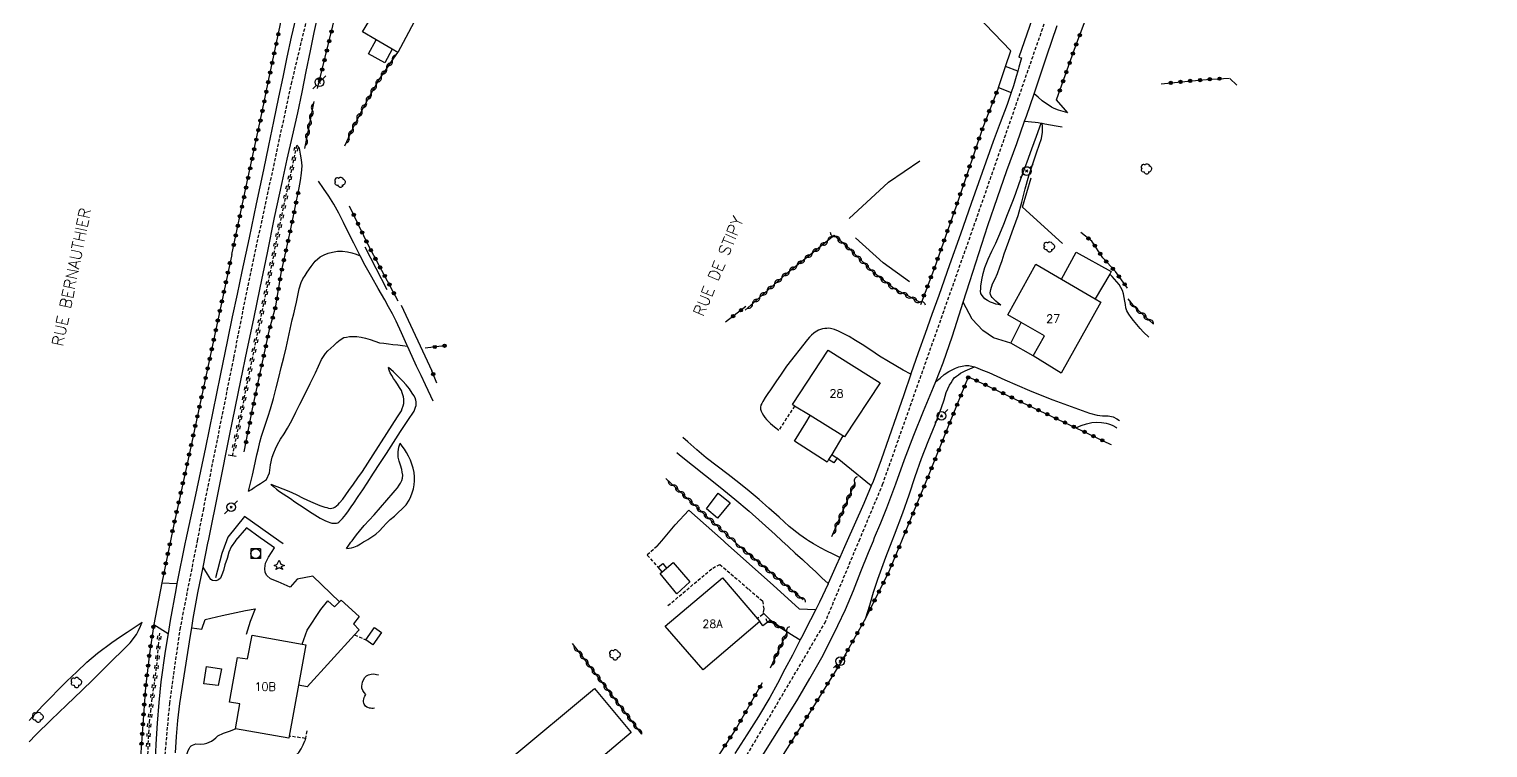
# Model space of a CAD drawing. Header units: millimetres. Extents: x 216000 to 217000, y 109000 to 110001.
# Drawn here: x 216000 to 216223.4, y 109139.3 to 109249.4 of the extents above; entities that cross this region are included whole.
import ezdxf
from ezdxf.enums import TextEntityAlignment as Align

# ---------------------------------------------------------------- set-up
doc = ezdxf.new("R2010")
doc.units = ezdxf.units.MM
doc.linetypes.add('DASHED', pattern=[0.75, 0.5, -0.25])
doc.layers.get('0').update_dxf_attribs({"linetype": 'CONTINUOUS'})
for name, color, linetype in [('W0001', 6, 'DASHED'), ('W0008', 7, 'CONTINUOUS'), ('W0017', 7, 'CONTINUOUS'), ('W0101', 7, 'CONTINUOUS'), ('W0104', 1, 'CONTINUOUS'), ('W0105', 7, 'CONTINUOUS'), ('W0112', 1, 'DASHED'), ('W0120', 7, 'CONTINUOUS'), ('W0211', 2, 'CONTINUOUS'), ('W0214', 2, 'CONTINUOUS'), ('W0220', 5, 'DASHED'), ('W0300', 7, 'CONTINUOUS'), ('W0303', 7, 'CONTINUOUS'), ('W0310', 3, 'CONTINUOUS'), ('W0322', 7, 'CONTINUOUS'), ('W0323', 7, 'CONTINUOUS'), ('W0330', 7, 'CONTINUOUS'), ('W0420', 7, 'CONTINUOUS'), ('W0473', 7, 'CONTINUOUS'), ('W0515', 5, 'CONTINUOUS'), ('W0989', 7, 'CONTINUOUS'), ('W0991', 7, 'CONTINUOUS')]:
    doc.layers.add(name, color=color, linetype=linetype)
doc.styles.get("Standard").update_dxf_attribs({"font": 'romans.shx', "width": 0.85})

# ---------------------------------------------------------------- blocks, each defined once
blk = doc.blocks.new('T300')
for p, q in [((-0.8, 0.51), (-0.86, 0.34)), ((-0.86, 0.34), (-0.86, 0.17)), ((-0.86, 0.17), (-0.74, 0.06)), ((-0.69, 0.63), (-0.8, 0.51)), ((-0.8, -0.06), (-0.74, 0.06)), ((-0.74, 0.06), (-0.69, 0.11)), ((-0.57, 0.69), (-0.69, 0.63)), ((-0.46, 0.69), (-0.57, 0.69)), ((-0.29, 0.63), (-0.46, 0.69)), ((-0.29, 0.63), (-0.17, 0.74)), ((-0.23, 0.57), (-0.29, 0.63)), ((-0.17, 0.74), (-0.06, 0.8)), ((-0.06, 0.8), (0.06, 0.8)), ((0.06, 0.8), (0.23, 0.74)), ((0.23, 0.74), (0.34, 0.63)), ((0.34, 0.63), (0.4, 0.51)), ((0.46, 0.46), (0.34, 0.46)), ((0.4, 0.51), (0.4, 0.46)), ((0.57, 0.4), (0.46, 0.46)), ((0.57, 0.4), (0.69, 0.29)), ((0.69, 0.29), (0.74, 0.17)), ((0.74, 0.06), (0.69, -0.17)), ((0.74, 0.17), (0.74, 0.06)), ((-0.8, -0.17), (-0.8, -0.06)), ((-0.8, -0.23), (-0.8, -0.17)), ((-0.74, -0.34), (-0.8, -0.23)), ((-0.69, -0.4), (-0.74, -0.34)), ((-0.51, -0.46), (-0.69, -0.4)), ((-0.4, -0.46), (-0.51, -0.46)), ((-0.4, -0.46), (-0.34, -0.46)), ((-0.34, -0.46), (-0.34, -0.4)), ((-0.34, -0.51), (-0.34, -0.46)), ((-0.29, -0.63), (-0.34, -0.51)), ((-0.17, -0.74), (-0.29, -0.63)), ((-0.06, -0.8), (-0.17, -0.74)), ((0.06, -0.8), (-0.06, -0.8)), ((0.17, -0.74), (0.06, -0.8)), ((0.23, -0.69), (0.17, -0.74)), ((0.29, -0.46), (0.23, -0.46)), ((0.29, -0.63), (0.23, -0.69)), ((0.46, -0.4), (0.29, -0.46)), ((0.34, -0.51), (0.29, -0.63)), ((0.34, -0.51), (0.34, -0.46)), ((0.57, -0.34), (0.46, -0.4)), ((0.63, -0.29), (0.57, -0.34)), ((0.69, -0.17), (0.63, -0.29))]:
    blk.add_line(p, q)
blk = doc.blocks.new('T473')
for p, q in [((-0.166667, 0.166667), (0.166667, -0.166667)), ((-0.166667, -0.166667), (0.166667, 0.166667)), ((0.500001, 0.500001), (1.000002, 1.000002)), ((-1.000002, -1.000002), (-0.500001, -0.500001))]:
    blk.add_line(p, q)
blk.add_ellipse((0, 0), major_axis=(0.471405, 0.471405), ratio=1, start_param=5.4977871438, end_param=11.780972451)
blk = doc.blocks.new('T303')
for p, q in [((-0.77, 0), (-0.28, 0.21)), ((-0.28, -0.21), (-0.77, 0)), ((-0.28, 0.21), (0, 0.83)), ((0, 0.83), (0.28, 0.21)), ((0.28, 0.21), (0.83, 0)), ((0.83, 0), (0.28, -0.21)), ((-0.49, -0.63), (-0.28, -0.21)), ((0, -0.35), (-0.49, -0.63)), ((0.56, -0.63), (0, -0.35)), ((0.28, -0.21), (0.56, -0.63))]:
    blk.add_line(p, q)
blk = doc.blocks.new('T420')
for p, q in [((0.75, 0.75), (-0.75, 0.75)), ((-0.75, 0.75), (-0.75, -0.75)), ((0.75, 0.75), (0.75, -0.75)), ((0.75, -0.75), (-0.75, -0.75))]:
    blk.add_line(p, q)
blk.add_ellipse((0, 0), major_axis=(-0.53, 0.53), ratio=1, start_param=3.926991, end_param=10.210176)
blk = doc.blocks.new('t322o')
at = {"color": 0, "linetype": 'Continuous'}
for radius in [0.25, 0.15]:
    blk.add_circle((0, 0), radius, dxfattribs=at)
blk = doc.blocks.new('t323o')
at = {"color": 0, "linetype": 'Continuous'}
for radius in [0.25, 0.15]:
    blk.add_circle((0, 0), radius, dxfattribs=at)
blk = doc.blocks.new('t310o')
at = {"color": 0, "linetype": 'Continuous'}
for centre, start, end in [((-0.5, 0.38), 216.8699, 323.1304), ((0.5, -0.37), 36.8699, 143.1303)]:
    blk.add_arc(centre, 0.625, start, end, dxfattribs=at)
blk = doc.blocks.new('t220o')
at = {"color": 0, "linetype": 'Continuous'}
for p, q in [((-0.25, 0.25), (0.25, 0.25)), ((-0.25, -0.25), (0.25, -0.25))]:
    blk.add_line(p, q, dxfattribs=at)

msp = doc.modelspace()

# ---------------------------------------------------------------- linework, layer by layer
at = {"layer": 'W0001'}
for points in [[(216127.12, 109171), (216130.71, 109179.61), (216144.97, 109219.99), (216158.46, 109258.8), (216172.69, 109298.67), (216185.18, 109335.4), (216197.42, 109370.11), (216211.87, 109406.4), (216223.41, 109432.29)], [(216025.78, 109171), (216026.68, 109175.65), (216031.34, 109199.04), (216033.67, 109210.8), (216040.17, 109240.99), (216046.74, 109268.58), (216056.16, 109295.99), (216069.05, 109323.63), (216085.76, 109355.74), (216098.48, 109385.59), (216106.6, 109405.01)], [(216028.89, 109040.04), (216027.63, 109049.36), (216025.17, 109061.67), (216024.37, 109076.36), (216022.99, 109096.74), (216021.43, 109120.42), (216020.76, 109137.43), (216021.53, 109146.07), (216023.12, 109157.4), (216025.78, 109171)], [(216028.89, 109040.04), (216040.01, 109053.28), (216059.99, 109076.24), (216083.63, 109102.45), (216094.59, 109115.71), (216109.18, 109136.87), (216121.86, 109158.38), (216127.12, 109171)]]:
    msp.add_lwpolyline(points, dxfattribs=at)
at = {"layer": 'W0008'}
for points in [[(216166.02, 109286.12), (216165.66, 109285.11), (216164.99, 109283.17), (216163.96, 109280.21), (216162.93, 109277.25), (216162.16, 109275.11), (216161.99, 109274.63), (216161.39, 109272.96), (216160.62, 109270.81), (216159.75, 109268.32), (216158.89, 109265.82), (216158.02, 109263.32), (216157.11, 109260.77), (216156.2, 109258.23), (216155.29, 109255.68), (216154.05, 109252.14), (216152.82, 109248.61), (216151.6, 109245.07)], [(216032.41, 109195.55), (216033.4, 109200.27), (216034.39, 109205), (216035.37, 109209.72), (216036.48, 109215.12), (216037.59, 109220.51), (216038.74, 109225.9), (216039.53, 109229.45), (216040.34, 109232.99), (216041.13, 109236.54), (216041.79, 109239.71), (216042.43, 109242.89), (216043.08, 109246.06), (216043.67, 109248.84), (216044.28, 109251.61)], [(216040.85, 109251.18), (216040.15, 109248.13), (216039.48, 109245.08), (216038.83, 109242.02), (216038.19, 109238.97), (216037.41, 109235.25), (216036.64, 109231.53), (216035.87, 109227.82), (216034.77, 109222.62), (216033.67, 109217.42), (216032.57, 109212.23)], [(216129.3, 109171), (216129.49, 109171.47), (216130.43, 109173.75), (216131.35, 109176.05), (216132.74, 109179.74), (216134.09, 109183.45), (216135.48, 109187.15), (216136.98, 109190.84), (216138.52, 109194.52), (216138.85, 109195.37), (216139.97, 109198.23), (216141.4, 109202.38), (216142.72, 109206.56), (216143.04, 109207.56), (216144.05, 109210.74), (216145.45, 109215.03), (216146.85, 109219.31), (216148.29, 109223.57), (216149.75, 109227.74), (216151.25, 109231.88), (216152.46, 109235.29), (216152.73, 109236.04), (216153.9, 109239.45), (216154.32, 109240.67), (216155.89, 109245.31), (216157.47, 109249.94)], [(216151.98, 109244.96), (216151.57, 109243.54), (216151.4, 109242.92), (216151.17, 109242.12), (216150.74, 109240.7), (216150.4, 109239.69), (216149.77, 109237.84), (216148.71, 109235), (216147.66, 109232.16), (216146.53, 109229), (216145.4, 109225.84), (216144.28, 109222.67), (216142.63, 109217.98), (216140.98, 109213.28), (216139.33, 109208.58), (216138.27, 109205.66), (216137.22, 109202.74), (216136.17, 109199.81), (216135.06, 109196.58), (216135.04, 109196.51), (216133.97, 109193.35), (216132.86, 109190.12), (216131.69, 109186.76), (216130.51, 109183.4), (216129.25, 109180.08), (216128.97, 109179.4), (216127.84, 109176.71), (216126.35, 109173.38), (216125.28, 109171)], [(216151.6, 109245.07), (216151.98, 109244.96)], [(216032.57, 109212.23), (216031.84, 109208.75), (216031.11, 109205.28), (216030.38, 109201.8), (216029.26, 109196.29), (216028.14, 109190.78), (216027.02, 109185.27), (216025.46, 109178.02), (216023.93, 109171)], [(216027.46, 109171), (216029.09, 109179.11), (216030.75, 109187.33), (216032.41, 109195.55)], [(216023.93, 109171), (216023.88, 109170.76), (216022.64, 109164.45), (216022.45, 109163.48), (216021.61, 109158.79), (216021.27, 109156.76), (216020.83, 109154.1), (216020.19, 109149.38), (216019.86, 109146.21), (216019.6, 109143.03), (216019.41, 109139.85), (216019.32, 109137.36)], [(216022.39, 109138.51), (216022.55, 109140.99), (216022.77, 109143.46), (216023.1, 109146.08), (216023.5, 109148.68), (216023.91, 109151.28), (216024.3, 109153.88), (216024.7, 109156.48), (216024.89, 109157.64), (216025.12, 109159.08), (216025.85, 109163.02), (216026.64, 109166.96), (216027.44, 109170.89), (216027.46, 109171)], [(216125.28, 109171), (216124.85, 109170.05), (216124.14, 109168.43), (216123.6, 109167.22), (216122.36, 109164.42), (216122.35, 109164.39), (216121.04, 109161.59), (216120.49, 109160.47), (216119.69, 109158.87), (216118.3, 109156.18), (216118.09, 109155.79), (216116.89, 109153.49), (216115.76, 109151.31), (216114.62, 109149.13), (216113.44, 109146.99), (216111.71, 109144.09), (216109.9, 109141.24), (216108.09, 109138.4)], [(216112, 109137.57), (216113.92, 109140.58), (216115.81, 109143.6), (216117.72, 109146.74), (216119.59, 109149.89), (216121.38, 109153.1), (216122.65, 109155.53), (216123.87, 109157.99), (216125.03, 109160.48), (216126.26, 109163.36), (216127.4, 109166.27), (216128.55, 109169.18), (216129.3, 109171)]]:
    msp.add_lwpolyline(points, dxfattribs=at)
at = {"layer": 'W0017'}
for points in [[(216151.4, 109242.92), (216149.52, 109243.64)], [(216148.46, 109240.45), (216150.4, 109239.69)], [(216159.08, 109236.57), (216158.37, 109236.76), (216157.66, 109236.95), (216156.98, 109237.22), (216156.58, 109237.43), (216156.2, 109237.68), (216155.82, 109237.93), (216155.17, 109238.42), (216154.54, 109238.94), (216153.9, 109239.45)], [(216152.46, 109235.29), (216153, 109235.24), (216153.54, 109235.2), (216154.07, 109235.13), (216154.56, 109235.06), (216155, 109234.97), (216155.05, 109234.96), (216155.14, 109234.95), (216155.54, 109234.87), (216156.42, 109234.71), (216157.31, 109234.55), (216158.19, 109234.39)], [(216171.47, 109202.21), (216170.67, 109202.96), (216170.14, 109203.53), (216169.63, 109204.12), (216169.15, 109204.73), (216168.77, 109205.2), (216168.42, 109205.69), (216168.13, 109206.2), (216167.98, 109206.69), (216167.89, 109207.2), (216167.8, 109207.72), (216167.7, 109208.27), (216167.6, 109208.82), (216167.44, 109209.35), (216167.21, 109209.8), (216166.92, 109210.24), (216166.61, 109210.66), (216166.25, 109211.07), (216165.88, 109211.46), (216165.5, 109211.84)], [(216150.35, 109201.29), (216147.69, 109202.06), (216146.04, 109203.23), (216144.44, 109204.93), (216143.04, 109207.56)], [(216135.04, 109196.51), (216133.88, 109197.15), (216132.73, 109197.78), (216131.59, 109198.44), (216130.24, 109199.29), (216128.91, 109200.19), (216127.56, 109201.05), (216126.58, 109201.67), (216125.58, 109202.27), (216124.56, 109202.81), (216123.96, 109203.1), (216123.36, 109203.37), (216122.73, 109203.52), (216122.45, 109203.54), (216122.16, 109203.53), (216121.87, 109203.5), (216121.53, 109203.45), (216121.19, 109203.37), (216120.87, 109203.25), (216120.63, 109203.12), (216120.4, 109202.97), (216120.18, 109202.8), (216119.84, 109202.5), (216119.52, 109202.17), (216119.21, 109201.83), (216115.98, 109197.72), (216115.16, 109196.52), (216114.35, 109195.33), (216113.54, 109194.12), (216113.14, 109193.53), (216112.74, 109192.93), (216112.38, 109192.31), (216112.22, 109192.03), (216112.07, 109191.75), (216111.99, 109191.46), (216112.02, 109191.15), (216112.13, 109190.83), (216112.27, 109190.52), (216112.46, 109190.18), (216112.69, 109189.87), (216112.93, 109189.56), (216113.52, 109188.98), (216114.17, 109188.46), (216114.82, 109187.94)], [(216138.85, 109195.37), (216139.51, 109195.91), (216140.16, 109196.45), (216140.86, 109196.92), (216141.35, 109197.19), (216141.86, 109197.43), (216142.39, 109197.62), (216142.9, 109197.74), (216143.42, 109197.82), (216143.94, 109197.83), (216144.56, 109197.71), (216144.78, 109197.63), (216145.17, 109197.49), (216145.78, 109197.25), (216147, 109196.76), (216148.21, 109196.2), (216149.41, 109195.65), (216151.3, 109194.83), (216153.2, 109194.02), (216155.11, 109193.23), (216156.78, 109192.58), (216158.46, 109191.96), (216160.16, 109191.36), (216161.28, 109190.94), (216162.41, 109190.54), (216163.56, 109190.23), (216164.4, 109190.15), (216165.24, 109190.12), (216166.04, 109189.96), (216166.61, 109189.68), (216166.99, 109189.44)], [(216119.37, 109171), (216119.06, 109171.19), (216118.02, 109171.88), (216116.4, 109173.18), (216114.86, 109174.59), (216113.31, 109176), (216111.79, 109177.29), (216110.26, 109178.58), (216108.71, 109179.85), (216107.05, 109181.14), (216105.37, 109182.41), (216103.71, 109183.71), (216102.28, 109184.92), (216100.87, 109186.15), (216100.13, 109186.82)], [(216099.17, 109184.53), (216099.61, 109184.17), (216101.6, 109182.58), (216103.59, 109180.99), (216105.84, 109179.19), (216108.08, 109177.38), (216110.29, 109175.54), (216112.29, 109173.76), (216114.26, 109171.94), (216115.28, 109171)], [(216128.97, 109179.4), (216123.74, 109183.67)], [(216096.89, 109171), (216098.96, 109173.45), (216101.01, 109175.7), (216106.33, 109171)], [(216036.02, 109171), (216035.36, 109171.45), (216033.31, 109172.98), (216031.62, 109171.01), (216031.62, 109171)], [(216031.62, 109171), (216030.96, 109170.06), (216030.56, 109169.23), (216030.31, 109168.3), (216029.98, 109167.3), (216029.76, 109166.45), (216029.53, 109165.75), (216029.31, 109165.26), (216028.98, 109164.99), (216028.61, 109164.87), (216028.08, 109164.9), (216027.84, 109165.06), (216027.31, 109165.89), (216026.64, 109166.96)], [(216043.42, 109165.59), (216041.07, 109165.13), (216039.99, 109163.88), (216038.14, 109164.68), (216036.95, 109165.18), (216036.41, 109165.65), (216036.14, 109166.15), (216036.07, 109166.73), (216036.22, 109167.55), (216036.68, 109168.46), (216037.58, 109169.92), (216036.02, 109171)], [(216096.17, 109170.14), (216096.89, 109171)], [(216106.33, 109171), (216106.67, 109170.7), (216113.93, 109164.17), (216117.95, 109160.55), (216120.49, 109160.47)], [(216115.28, 109171), (216116.23, 109170.12), (216117.33, 109169.11), (216118.43, 109168.1), (216119.53, 109167.09), (216120.48, 109166.21), (216121.42, 109165.31), (216122.36, 109164.42)], [(216124.14, 109168.43), (216123.15, 109168.92), (216122.17, 109169.41), (216121.2, 109169.93), (216120.12, 109170.54), (216119.37, 109171)], [(216020.31, 109164.57), (216022.64, 109164.45)], [(216047.51, 109161.64), (216043.42, 109165.59)], [(216024.89, 109157.64), (216026.47, 109157.46), (216026.93, 109158.93), (216029.58, 109159.53), (216033.15, 109160.33), (216034.6, 109160.55), (216033.84, 109158.64), (216033.24, 109156.64)], [(216019.08, 109158.18), (216021.27, 109156.76)], [(216113.49, 109158.87), (216116.52, 109156.79), (216118.09, 109155.79)]]:
    msp.add_lwpolyline(points, dxfattribs=at)
at = {"layer": 'W0101'}
for points in [[(216055.1, 109255.66), (216055.36, 109255.52), (216060.19, 109252.8), (216056.47, 109245.8), (216055.6, 109246.31), (216053.14, 109247.74), (216051.04, 109248.96), (216051.46, 109249.65), (216054.87, 109255.28)], [(216154.19, 109213.35), (216158.09, 109211.07), (216163.27, 109208.04), (216164.14, 109207.53), (216158.07, 109196.67), (216153.79, 109199.32), (216155.51, 109202.38), (216151.95, 109204.43), (216149.9, 109205.61)], [(216106.2, 109165.32), (216111.56, 109159.03), (216111.91, 109158.62), (216103.22, 109151.21), (216097.43, 109157.92)], [(216031.62, 109142.16), (216032.29, 109146), (216030.66, 109146.25), (216031.93, 109153.11), (216033.45, 109152.88), (216034.13, 109156.54), (216041.82, 109155.16), (216042.37, 109155.06), (216041.23, 109148.85), (216039.81, 109141.06), (216039.75, 109140.73)], [(216086.58, 109148.37), (216092.21, 109141.63), (216082.89, 109133.74), (216084.34, 109132.1), (216083.88, 109131.7), (216080.63, 109128.87), (216073.48, 109137.42)]]:
    msp.add_lwpolyline(points, close=True, dxfattribs=at)
for points in [[(216124.86, 109186.9), (216124.63, 109187.05), (216119.62, 109190.16), (216117.23, 109191.64), (216116.9, 109191.85), (216122.38, 109200.21), (216130.34, 109195.18)], [(216130.34, 109195.18), (216124.86, 109186.9)]]:
    msp.add_lwpolyline(points, dxfattribs=at)
at = {"layer": 'W0104'}
for points in [[(216055.6, 109246.31), (216054.47, 109244.22), (216051.95, 109245.61), (216053.14, 109247.74)], [(216158.09, 109211.07), (216160.37, 109215.2), (216165.74, 109212.26), (216165.5, 109211.84), (216163.27, 109208.04)], [(216153.79, 109199.32), (216150.35, 109201.29), (216151.95, 109204.43)], [(216124.63, 109187.05), (216122.92, 109184.21), (216122.45, 109183.42), (216122.23, 109183.05), (216117.24, 109186.25), (216118.94, 109189.06), (216119.62, 109190.16)], [(216041.82, 109155.16), (216042.58, 109157.29), (216044.65, 109160.46), (216045.76, 109161.81), (216046.76, 109160.89), (216047.51, 109161.64), (216047.76, 109161.89), (216050.54, 109159.37), (216049.66, 109158.28), (216050.54, 109157.35), (216049.85, 109156.6), (216042.56, 109148.62), (216041.23, 109148.85)]]:
    msp.add_lwpolyline(points, dxfattribs=at)
for points in [[(216103.72, 109175.91), (216105.55, 109178.26), (216107.36, 109176.8), (216105.42, 109174.48)], [(216096.64, 109165.96), (216096.93, 109166.21), (216097.62, 109166.79), (216098.64, 109167.66), (216101.19, 109164.69), (216099.17, 109162.88)]]:
    msp.add_lwpolyline(points, close=True, dxfattribs=at)
at = {"layer": 'W0105'}
for points in [[(216122.92, 109184.21), (216123.74, 109183.67), (216123.23, 109182.91), (216122.45, 109183.42)], [(216096.93, 109166.21), (216096.33, 109166.93), (216097.03, 109167.5), (216097.62, 109166.79)], [(216112.4, 109159.93), (216113.49, 109158.87), (216113.53, 109158.84), (216112.38, 109157.98), (216111.91, 109158.62)]]:
    msp.add_lwpolyline(points, dxfattribs=at)
msp.add_lwpolyline([(216051.55, 109155.81), (216052.89, 109157.7), (216053.98, 109156.92), (216052.64, 109155.04)], close=True, dxfattribs=at)
at = {"layer": 'W0112'}
for points in [[(216117.23, 109191.64), (216114.82, 109187.94)], [(216096.17, 109170.14), (216094.65, 109168.79), (216096.33, 109166.93)], [(216097.84, 109161.05), (216104.69, 109166.82), (216104.69, 109166.81), (216105.78, 109167.38), (216110.21, 109163.56), (216112.33, 109161.77), (216112.5, 109160.57), (216112.4, 109159.93), (216112.37, 109159.69), (216111.53, 109159.06)], [(216049.85, 109156.6), (216051.55, 109155.81)], [(216042.3, 109140.72), (216039.81, 109141.06)], [(216042.51, 109141.86), (216042.3, 109140.72), (216042.23, 109140.35)]]:
    msp.add_lwpolyline(points, dxfattribs=at)
at = {"layer": 'W0120'}
msp.add_lwpolyline([(216031.71, 109183.9), (216030.46, 109184.09)], dxfattribs=at)
at = {"layer": 'W0211'}
for points in [[(216159.08, 109236.57), (216157.34, 109238.56)], [(216148.8, 109207.1), (216148.42, 109207.4), (216148.03, 109207.71), (216147.69, 109208.06), (216147.51, 109208.26), (216147.34, 109208.48), (216147.23, 109208.72), (216147.21, 109208.97), (216147.25, 109209.24), (216147.3, 109209.5), (216147.55, 109210.34), (216147.96, 109211.14), (216148.33, 109211.95), (216148.68, 109212.94), (216149, 109213.94), (216149.32, 109214.94), (216150.05, 109216.91), (216150.78, 109218.87), (216151.45, 109220.85), (216152.02, 109222.87), (216152.54, 109224.9), (216153.1, 109226.91), (216153.51, 109228.14), (216153.93, 109229.36), (216154.34, 109230.58), (216154.69, 109231.59), (216155.04, 109232.6), (216155.22, 109233.62), (216155.21, 109234.06), (216155.18, 109234.51), (216155.14, 109234.95)], [(216041.42, 109231.12), (216041.02, 109231.62)], [(216041.37, 109225.09), (216041.55, 109226.21), (216041.73, 109227.33), (216041.79, 109228.45), (216041.72, 109229.34), (216041.57, 109230.23), (216041.42, 109231.12)], [(216033.6, 109178.58), (216034.04, 109178.87), (216034.47, 109179.17), (216034.91, 109179.46), (216035.41, 109179.76), (216035.9, 109180.06), (216036.33, 109180.4), (216036.81, 109181.4), (216036.98, 109182.61), (216037.22, 109183.8), (216037.46, 109184.45), (216037.72, 109185.09), (216038.01, 109185.72), (216038.5, 109186.57), (216039.05, 109187.4), (216039.58, 109188.23), (216040.23, 109189.44), (216040.84, 109190.67), (216041.45, 109191.9), (216042.25, 109193.5), (216043.05, 109195.1), (216043.86, 109196.7), (216044.32, 109197.72), (216044.78, 109198.74), (216045.36, 109199.67), (216045.76, 109200.11), (216046.19, 109200.52), (216046.64, 109200.92), (216047.14, 109201.37), (216047.65, 109201.8), (216048.21, 109202.11), (216048.62, 109202.21), (216049.06, 109202.27), (216049.49, 109202.29), (216050.16, 109202.27), (216050.83, 109202.18), (216051.49, 109202.04), (216052.21, 109201.84), (216052.93, 109201.59), (216053.64, 109201.34), (216054.33, 109201.25), (216055.02, 109201.17), (216055.7, 109201.08), (216056.44, 109200.99), (216057.18, 109200.9), (216057.92, 109200.81)], [(216036.99, 109179.68), (216037.44, 109179.29), (216037.89, 109178.9), (216038.36, 109178.54), (216038.89, 109178.16), (216039.45, 109177.81), (216040, 109177.45), (216040.71, 109176.97), (216041.42, 109176.5), (216042.13, 109176.02), (216042.95, 109175.49), (216043.77, 109174.96), (216044.59, 109174.43), (216044.98, 109174.25), (216045.37, 109174.07), (216045.77, 109173.9), (216046.05, 109173.8), (216046.33, 109173.71), (216046.61, 109173.67), (216046.83, 109173.67), (216047.06, 109173.69), (216047.26, 109173.76), (216047.43, 109173.86), (216047.58, 109173.99), (216047.73, 109174.13), (216048, 109174.41), (216048.25, 109174.71), (216048.5, 109175.02), (216048.92, 109175.59), (216049.33, 109176.18), (216049.73, 109176.77), (216050.41, 109177.79), (216051.09, 109178.81), (216051.77, 109179.82), (216052.75, 109181.33), (216053.73, 109182.84), (216054.71, 109184.35), (216055.8, 109186.04), (216056.89, 109187.72), (216057.98, 109189.41), (216058.32, 109189.89), (216058.65, 109190.37), (216058.94, 109190.87), (216059.07, 109191.15), (216059.18, 109191.45), (216059.25, 109191.74), (216059.28, 109192.01), (216059.27, 109192.28), (216059.24, 109192.54), (216059.11, 109192.91), (216058.9, 109193.27), (216058.68, 109193.61), (216058.24, 109194.25), (216057.76, 109194.86), (216057.24, 109195.45), (216056.54, 109196.18), (216055.78, 109196.86), (216055.03, 109197.54)], [(216160.3, 109188.32), (216161.11, 109188.63), (216161.93, 109188.93), (216162.76, 109189.12), (216163.49, 109189.16), (216164.23, 109189.12), (216164.96, 109188.99), (216165.3, 109188.9), (216165.64, 109188.79), (216165.97, 109188.66), (216166.42, 109188.39), (216166.58, 109188.27)], [(216051.53, 109171), (216051.87, 109171.19), (216052.5, 109171.57), (216053.09, 109171.99), (216053.65, 109172.52), (216054.17, 109173.1), (216054.71, 109173.67), (216055.31, 109174.23), (216055.93, 109174.77), (216056.53, 109175.33), (216057.14, 109175.91), (216057.72, 109176.52), (216058.2, 109177.19), (216058.47, 109177.75), (216058.68, 109178.35), (216058.84, 109178.96), (216058.96, 109179.56), (216059.03, 109180.18), (216059.04, 109180.8), (216058.96, 109181.46), (216058.82, 109182.11), (216058.62, 109182.75), (216058.39, 109183.36), (216058.1, 109183.96), (216057.78, 109184.54), (216057.48, 109185.01), (216057.15, 109185.47), (216056.82, 109185.93)], [(216048.62, 109169.83), (216049, 109169.88), (216049.38, 109169.93), (216049.74, 109170.02), (216050.26, 109170.24), (216050.75, 109170.53), (216051.23, 109170.83), (216051.53, 109171)], [(216014, 109153.89), (216014.29, 109154.16), (216015.47, 109155.33), (216016.45, 109156.64), (216016.77, 109157.25), (216017.05, 109157.89), (216017.32, 109158.52)], [(216000, 109140.2), (216001.01, 109141.24), (216003.35, 109143.54), (216005.73, 109145.81), (216008.1, 109148.08), (216009.77, 109149.71), (216011.45, 109151.35), (216013.09, 109153.01), (216014, 109153.89)], [(216031.67, 109137.01), (216032.3, 109137.1), (216032.92, 109137.18), (216033.55, 109137.26), (216034.12, 109137.35), (216034.69, 109137.43), (216035.25, 109137.46), (216035.7, 109137.4), (216036.15, 109137.3), (216036.61, 109137.21), (216037.03, 109137.13), (216037.45, 109137.07), (216037.88, 109137.05), (216038.48, 109137.13), (216039.09, 109137.29), (216039.67, 109137.52), (216040.26, 109137.8), (216040.82, 109138.15), (216041.3, 109138.57), (216041.67, 109139.11), (216041.95, 109139.73), (216042.23, 109140.35)]]:
    msp.add_lwpolyline(points, dxfattribs=at)
at = {"layer": 'W0214'}
for points in [[(216148.8, 109207.1), (216148.42, 109207.18), (216148.05, 109207.26), (216147.68, 109207.37), (216147.22, 109207.55), (216146.78, 109207.79), (216146.39, 109208.08), (216146.15, 109208.32), (216145.94, 109208.58), (216145.78, 109208.87), (216145.72, 109209.23), (216145.74, 109209.61), (216145.78, 109210), (216145.9, 109210.97), (216146.11, 109211.92), (216146.38, 109212.86), (216146.86, 109214.13), (216147.45, 109215.36), (216148.03, 109216.59), (216148.65, 109218.04), (216149.27, 109219.49), (216149.86, 109220.96), (216150.27, 109221.99), (216150.66, 109223.03), (216151.05, 109224.07), (216151.65, 109225.73), (216152.24, 109227.4), (216152.83, 109229.06), (216153.55, 109231.03), (216154.28, 109233), (216155, 109234.97)], [(216061.89, 109192.39), (216061.54, 109193.16), (216060.72, 109194.89), (216060.03, 109196.33), (216059.33, 109197.76), (216058.64, 109199.2), (216057.92, 109200.81), (216057.83, 109201.01), (216057.04, 109202.84), (216056.2, 109204.64), (216055.63, 109205.74), (216055.05, 109206.82), (216054.47, 109207.91), (216053.47, 109209.66), (216052.46, 109211.4), (216051.47, 109213.16), (216050.69, 109214.65), (216050.58, 109214.86), (216049.72, 109216.58), (216048.86, 109218.29), (216048.14, 109219.73), (216047.42, 109221.17), (216046.65, 109222.57), (216045.89, 109223.77), (216045.09, 109224.94), (216044.29, 109226.11)], [(216033.6, 109178.58), (216033.89, 109179.8), (216034.19, 109181.02), (216034.47, 109182.24), (216034.68, 109183.21), (216034.88, 109184.18), (216035.1, 109185.14), (216035.34, 109186.08), (216035.6, 109187.01), (216035.88, 109187.93), (216036.24, 109189.02), (216036.62, 109190.1), (216036.98, 109191.19), (216037.43, 109192.79), (216037.83, 109194.4), (216038.22, 109196.01), (216038.6, 109197.53), (216038.98, 109199.05), (216039.35, 109200.57), (216039.66, 109201.99), (216039.97, 109203.42), (216040.29, 109204.85), (216040.51, 109205.76), (216040.74, 109206.66), (216040.96, 109207.57), (216041.15, 109208.57), (216041.34, 109209.58), (216041.64, 109210.54), (216041.92, 109211.1), (216042.25, 109211.65), (216042.6, 109212.17), (216043.17, 109213.02), (216043.81, 109213.82), (216044.56, 109214.47), (216045.16, 109214.79), (216045.81, 109215.05), (216046.47, 109215.23), (216047.23, 109215.34), (216048.01, 109215.36), (216048.78, 109215.28), (216049.43, 109215.12), (216050.06, 109214.88), (216050.69, 109214.65)], [(216036.99, 109179.68), (216037.92, 109179.32), (216038.84, 109178.97), (216039.76, 109178.6), (216040.87, 109178.08), (216041.97, 109177.54), (216043.08, 109177.02), (216043.8, 109176.7), (216044.53, 109176.4), (216045.28, 109176.15), (216045.57, 109176.07), (216045.87, 109175.98), (216046.16, 109175.96), (216046.38, 109175.99), (216046.59, 109176.05), (216046.79, 109176.14), (216047.07, 109176.32), (216047.31, 109176.56), (216047.54, 109176.81), (216048.06, 109177.39), (216048.52, 109178.03), (216048.97, 109178.67), (216049.68, 109179.64), (216050.36, 109180.63), (216051.05, 109181.62), (216056.41, 109190), (216056.62, 109190.31), (216056.82, 109190.61), (216057, 109190.92), (216057.15, 109191.28), (216057.28, 109191.65), (216057.36, 109192.03), (216057.39, 109192.36), (216057.37, 109192.7), (216057.33, 109193.04), (216057.24, 109193.36), (216057.13, 109193.68), (216057, 109193.99), (216056.73, 109194.49), (216056.42, 109194.97), (216056.11, 109195.45), (216055.81, 109195.87), (216055.52, 109196.29), (216055.27, 109196.74), (216055.18, 109197), (216055.11, 109197.27), (216055.03, 109197.54)], [(216141.69, 109195.93), (216142.01, 109196.19), (216142.33, 109196.44), (216142.66, 109196.68), (216143.34, 109197.04), (216144.06, 109197.34), (216144.78, 109197.63)], [(216132.17, 109171), (216132.51, 109171.88), (216133.8, 109175.27), (216134.76, 109178.04), (216135.7, 109180.83), (216136.68, 109183.6), (216137.7, 109186.2), (216138.75, 109188.79), (216139.75, 109191.4), (216140.12, 109192.56), (216140.47, 109193.72), (216140.95, 109194.82), (216141.19, 109195.2), (216141.44, 109195.57), (216141.69, 109195.93)], [(216049.45, 109171), (216049.7, 109171.33), (216050.14, 109171.89), (216050.59, 109172.45), (216051.33, 109173.31), (216052.08, 109174.15), (216052.84, 109174.99), (216053.82, 109176.1), (216054.79, 109177.22), (216055.75, 109178.34), (216056.07, 109178.71), (216056.4, 109179.09), (216056.68, 109179.49), (216056.89, 109179.84), (216057.08, 109180.21), (216057.19, 109180.58), (216057.21, 109181.02), (216057.14, 109181.48), (216057.06, 109181.93), (216056.88, 109182.56), (216056.66, 109183.19), (216056.53, 109183.82), (216056.51, 109184.21), (216056.52, 109184.61), (216056.57, 109185), (216056.64, 109185.31), (216056.73, 109185.62), (216056.82, 109185.93)], [(216048.62, 109169.83), (216048.84, 109170.14), (216049.05, 109170.45), (216049.27, 109170.76), (216049.45, 109171)], [(216128.15, 109159.17), (216128.75, 109161.15), (216129.34, 109163.12), (216129.96, 109165.09), (216131.19, 109168.5), (216132.17, 109171)], [(216014, 109156.3), (216015, 109156.97), (216017.32, 109158.52)], [(216000, 109143.47), (216002.05, 109145.68), (216005.77, 109149.46), (216007.3, 109150.92), (216008.85, 109152.37), (216010.45, 109153.75), (216012.68, 109155.41), (216014, 109156.3)], [(216023.65, 109135.71), (216023.78, 109136.47), (216023.91, 109137.23), (216024.08, 109137.98), (216024.2, 109138.41), (216024.33, 109138.84), (216024.54, 109139.23), (216024.67, 109139.4), (216024.82, 109139.56), (216024.99, 109139.69), (216025.54, 109139.87), (216026.18, 109139.85), (216026.81, 109139.9), (216027.2, 109140), (216027.58, 109140.12), (216027.94, 109140.29), (216028.27, 109140.53), (216028.58, 109140.82), (216028.9, 109141.09), (216029.76, 109141.53), (216030.69, 109141.84), (216031.62, 109142.16)]]:
    msp.add_lwpolyline(points, dxfattribs=at)
at = {"layer": 'W0220'}
for points in [[(216031.15, 109183.99), (216034.47, 109200.22), (216038.86, 109221.52), (216041.02, 109231.62)], [(216018.19, 109138.27), (216018.24, 109139.9), (216018.32, 109141.52), (216018.45, 109143.18), (216018.61, 109144.83), (216018.8, 109146.48), (216019.01, 109148.02), (216019.24, 109149.57), (216019.45, 109151.11), (216019.66, 109153.03), (216019.83, 109154.94), (216020.01, 109156.86)]]:
    msp.add_lwpolyline(points, dxfattribs=at)
at = {"layer": 'W0300'}
for points in [[(216150.33, 109246.05), (216145.16, 109251.49), (216138.74, 109258.77), (216134.16, 109264.35), (216129.69, 109269.7)], [(216125.61, 109220.39), (216131.63, 109225.93), (216136.43, 109229.2)], [(216158.25, 109216.54), (216152.15, 109222.1), (216153.48, 109226.6)], [(216134.83, 109210.67), (216130.79, 109213.58), (216126.56, 109217.41)], [(216051.42, 109216.04), (216054.76, 109209.47)], [(216056.99, 109207.1), (216061.66, 109197.05)]]:
    msp.add_lwpolyline(points, dxfattribs=at)
at = {"layer": 'W0303'}
for points in [[(216038.23, 109171), (216033, 109174.71), (216030.41, 109171.53), (216030.21, 109171)], [(216030.21, 109171), (216029.5, 109169.05), (216028.52, 109165.3)], [(216038.92, 109170.51), (216038.23, 109171)]]:
    msp.add_lwpolyline(points, dxfattribs=at)
at = {"layer": 'W0310'}
for points in [[(216048.34, 109231.5), (216048.91, 109232.73), (216049.48, 109233.96), (216050.07, 109235.18), (216051.19, 109237.38), (216052.37, 109239.54), (216053.63, 109241.66), (216054.55, 109243.06), (216055.51, 109244.43), (216056.47, 109245.8)], [(216183.9, 109241.82), (216184.98, 109240.79)], [(216043.62, 109238.28), (216042.19, 109231.09)], [(216136.52, 109207.49), (216132.41, 109209.62), (216129.33, 109212.07), (216125.68, 109215.65), (216123.3, 109217.75), (216119.56, 109214.76), (216115.78, 109211.74), (216109.68, 109206.31)], [(216172.17, 109204.23), (216169.27, 109206.81), (216168.32, 109208.08)], [(216107.87, 109171), (216103.76, 109174.75), (216097.51, 109180.54)], [(216126.45, 109179.88), (216122.9, 109171.59)], [(216118.53, 109161.93), (216109.23, 109169.75), (216107.87, 109171)], [(216113.47, 109158.66), (216116.1, 109157.02), (216113.48, 109151.47)], [(216083.15, 109155.23), (216084.69, 109153.28), (216093.78, 109141.38)]]:
    msp.add_lwpolyline(points, dxfattribs=at)
at = {"layer": 'W0322'}
for points in [[(216044.18, 109240.26), (216048.31, 109257.22), (216049.51, 109260.47)], [(216157.34, 109238.56), (216160.31, 109246.89), (216161.75, 109250.64)], [(216032.92, 109184.64), (216034.23, 109191.22), (216035.51, 109197.4), (216036.8, 109203.34), (216037.78, 109206.96), (216038.58, 109212), (216040, 109218.53), (216041.37, 109225.09)], [(216056.53, 109207.7), (216051.95, 109216.24), (216049.07, 109222.28)], [(216062.45, 109195.13), (216061.66, 109197.05)], [(216133.65, 109171), (216134.79, 109173.73), (216137.64, 109180.68), (216140.96, 109188.94), (216143.87, 109196.13), (216152.01, 109192.23), (216160.3, 109188.32)], [(216128.15, 109159.17), (216131.59, 109166.08), (216133.65, 109171)]]:
    msp.add_lwpolyline(points, dxfattribs=at)
at = {"layer": 'W0323'}
for points in [[(216031.02, 109214.85), (216033.26, 109225.26), (216035.64, 109236.46), (216036.7, 109241.72), (216038.86, 109251.89), (216039.71, 109256.55), (216040.78, 109261.92)], [(216173.36, 109240.98), (216176.45, 109241.31), (216180.3, 109241.67), (216183.77, 109241.87)], [(216148.46, 109240.45), (216146.07, 109234.33), (216142.33, 109223.3), (216138.66, 109212.83), (216136.52, 109207.15)], [(216168.2, 109209.7), (216166.36, 109212.26), (216164.45, 109214.35), (216162.77, 109216.89), (216161.05, 109218.23)], [(216031.02, 109214.85), (216027.74, 109199.25), (216024.28, 109183.24), (216022.11, 109173.24), (216021.64, 109171)], [(216109.75, 109206.87), (216106.63, 109204.5)], [(216063.62, 109200.87), (216060.64, 109200.5)], [(216160.3, 109188.32), (216165.57, 109185.8), (216165.7, 109185.74)], [(216021.64, 109171), (216020.31, 109164.57)], [(216128.15, 109159.17), (216124.36, 109152.46), (216119.76, 109145.05), (216114.87, 109137.27), (216113.39, 109134.98), (216108.59, 109127.57)], [(216019.08, 109158.18), (216018.42, 109153.65), (216017.82, 109148.56), (216017.12, 109138.53), (216017.05, 109129.03), (216017.18, 109124.46), (216017.3, 109123.46), (216017.7, 109119.14), (216019.02, 109096.47), (216019.6, 109085.99)], [(216112.28, 109149.21), (216108.33, 109142.32), (216102.46, 109133.33)]]:
    msp.add_lwpolyline(points, dxfattribs=at)
at = {"layer": 'W0330'}
for points in [[(216148.46, 109240.45), (216149.52, 109243.64), (216150.33, 109246.05)], [(216020.31, 109164.57), (216019.08, 109158.18)]]:
    msp.add_lwpolyline(points, dxfattribs=at)
at = {"layer": 'W0515'}
msp.add_lwpolyline([(216028.97, 109148.82), (216026.75, 109149.07), (216027.14, 109151.72), (216029.47, 109151.39)], close=True, dxfattribs=at)
for points in [[(216051.55, 109147.44), (216051.33, 109147.75), (216051.11, 109148.06), (216050.97, 109148.39), (216050.95, 109148.71), (216050.99, 109149.04), (216051.07, 109149.35), (216051.21, 109149.7), (216051.39, 109150.04), (216051.64, 109150.3), (216051.97, 109150.47), (216052.36, 109150.56), (216052.75, 109150.58), (216052.99, 109150.56), (216053.22, 109150.51), (216053.45, 109150.43), (216053.48, 109150.41)], [(216052.87, 109145.36), (216052.71, 109145.31), (216052.5, 109145.3), (216052.3, 109145.32), (216052.1, 109145.36), (216051.89, 109145.43), (216051.7, 109145.52), (216051.53, 109145.64), (216051.41, 109145.78), (216051.31, 109145.95), (216051.24, 109146.12), (216051.21, 109146.32), (216051.21, 109146.53), (216051.24, 109146.73), (216051.32, 109146.97), (216051.43, 109147.2), (216051.55, 109147.44)]]:
    msp.add_lwpolyline(points, dxfattribs=at)

# ---------------------------------------------------------------- block references
at = {"layer": 'W0220'}
for p, rotation in [((216040.88, 109230.99), 77.93933970813139), ((216040.26, 109228.06), 77.93933970813139), ((216040.57, 109229.52), 77.93933970813139), ((216039.94, 109226.59), 77.93933970813139), ((216039.32, 109223.65), 77.93933970813139), ((216039.63, 109225.12), 77.93933970813139), ((216039, 109222.19), 77.93933970813139), ((216038.39, 109219.25), 78.36090088171993), ((216038.7, 109220.72), 78.36090088171993), ((216038.09, 109217.78), 78.36090088171993), ((216037.49, 109214.84), 78.36090088171993), ((216037.79, 109216.31), 78.36090088171993), ((216037.18, 109213.37), 78.36090088171993), ((216036.58, 109210.44), 78.36090088171993), ((216036.88, 109211.9), 78.36090088171993), ((216036.27, 109208.97), 78.36090088171993), ((216035.67, 109206.03), 78.36090088171993), ((216035.97, 109207.5), 78.36090088171993), ((216035.37, 109204.56), 78.36090088171993), ((216034.76, 109201.62), 78.36090088171993), ((216035.06, 109203.09), 78.36090088171993), ((216034.46, 109200.15), 78.42632099266099), ((216033.86, 109197.21), 78.42632099266099), ((216034.16, 109198.68), 78.42632099266099), ((216033.56, 109195.74), 78.42632099266099), ((216032.95, 109192.8), 78.42632099266099), ((216033.26, 109194.27), 78.42632099266099), ((216032.65, 109191.33), 78.42632099266099), ((216032.05, 109188.4), 78.42632099266099), ((216032.35, 109189.87), 78.42632099266099), ((216031.45, 109185.46), 78.42632099266099), ((216031.75, 109186.93), 78.42632099266099), ((216019.81, 109154.63), 84.81634502589772), ((216019.94, 109156.13), 84.81634502585861), ((216019.67, 109153.14), 84.81634502589772), ((216019.32, 109150.16), 82.18184980576709), ((216019.51, 109151.65), 83.86019976237938), ((216019.11, 109148.67), 81.40746782303593), ((216018.71, 109145.7), 83.49587773354291), ((216018.9, 109147.19), 82.25470649836468), ((216018.55, 109144.21), 84.3649632023947), ((216018.31, 109141.22), 87.1165314408361), ((216018.41, 109142.72), 85.64630310291322), ((216018.24, 109139.72), 88.38349293769237)]:
    msp.add_blockref('t220o', p, dxfattribs=dict(at, rotation=rotation))
at = {"layer": 'W0300', "rotation": 359.9999899820874}
for p in [(216171.17, 109227.94), (216047.68, 109225.9), (216156.28, 109216.01), (216089.76, 109153.51), (216007.28, 109149.27), (216001.38, 109143.95)]:
    msp.add_blockref('T300', p, dxfattribs=at)
at = {"layer": 'W0303', "rotation": 359.9999899820874}
msp.add_blockref('T303', (216038.27, 109167.21), dxfattribs=at)
at = {"layer": 'W0310'}
for p, rotation in [((216054.76, 109243.35), 55.03037517962817), ((216055.62, 109244.58), 55.05838663273613), ((216053.14, 109240.83), 59.15590866461378), ((216053.93, 109242.11), 56.59460608166999), ((216052.37, 109239.54), 61.3988078963729), ((216043.36, 109236.97), 258.7682336158521), ((216050.94, 109236.9), 62.98814639682333), ((216051.65, 109238.23), 61.3988078963729), ((216042.78, 109234.03), 258.7682336158521), ((216043.07, 109235.5), 258.7682336158521), ((216049.6, 109234.22), 64.34222943770688), ((216050.26, 109235.57), 62.98814639682333), ((216042.48, 109232.56), 258.7682336158521), ((216048.97, 109232.86), 65.23076286525499), ((216122.29, 109216.94), 218.6111875449021), ((216123.46, 109217.61), 138.7275228204915), ((216124.59, 109216.62), 138.7275228204915), ((216118.78, 109214.14), 218.6024440266007), ((216119.95, 109215.07), 218.6111875449021), ((216121.12, 109216.01), 218.6111875449021), ((216125.71, 109215.62), 135.5311619280214), ((216126.78, 109214.57), 135.5311619280214), ((216116.43, 109212.26), 218.6024440266007), ((216117.6, 109213.2), 218.6024440266007), ((216127.85, 109213.52), 135.5311619280214), ((216128.92, 109212.47), 135.5311619280214), ((216114.16, 109210.3), 221.6690826195423), ((216115.28, 109211.3), 221.6690826195423), ((216130.06, 109211.49), 141.4791151778029), ((216131.23, 109210.56), 141.4791151778029), ((216132.4, 109209.63), 141.4791151778029), ((216110.8, 109207.31), 221.6690826195423), ((216111.92, 109208.31), 221.6690826195423), ((216113.04, 109209.31), 221.6690826195423), ((216133.74, 109208.93), 152.5899884653977), ((216135.07, 109208.24), 152.5899884653977), ((216136.4, 109207.55), 152.5899884653977), ((216169.22, 109206.88), 126.5739659166437), ((216170.32, 109205.87), 138.3761350447012), ((216171.45, 109204.87), 138.3761350447012), ((216098.61, 109179.52), 137.178192566701), ((216099.71, 109178.5), 137.178192566701), ((216125.85, 109178.49), 246.8790199882968), ((216126.44, 109179.87), 246.8790199882968), ((216100.81, 109177.49), 137.178192566701), ((216101.91, 109176.47), 137.178192566701), ((216125.26, 109177.11), 246.8790199882968), ((216103.01, 109175.45), 137.178192566701), ((216104.11, 109174.43), 137.5831850427722), ((216124.08, 109174.35), 246.8790199882968), ((216124.67, 109175.73), 246.8790199882968), ((216105.22, 109173.42), 137.5831850427722), ((216106.33, 109172.41), 137.5831850427722), ((216123.49, 109172.97), 246.8790199882968), ((216107.44, 109171.39), 137.5831850427722), ((216108.97, 109169.99), 137.5831850426068), ((216110.11, 109169.01), 139.9414303980249), ((216111.26, 109168.05), 139.9414303980249), ((216112.41, 109167.08), 139.9414303980249), ((216113.56, 109166.12), 139.9414303980249), ((216114.7, 109165.15), 139.9414303980249), ((216115.85, 109164.19), 139.9414303980249), ((216117, 109163.22), 139.9414303980249), ((216118.15, 109162.25), 139.9414303980249), ((216113.67, 109158.54), 327.984800492288), ((216114.94, 109157.75), 327.984800492288), ((216116.04, 109156.9), 244.8088151695547), ((216084.08, 109154.06), 308.2457639300997), ((216114.76, 109154.19), 244.8088151695547), ((216115.4, 109155.54), 244.8088151695547), ((216085, 109152.87), 307.3733585050009), ((216085.91, 109151.68), 307.3733585050009), ((216114.12, 109152.83), 244.8088151695547), ((216086.82, 109150.49), 307.3733585050009), ((216087.73, 109149.3), 307.3733585050009), ((216088.64, 109148.1), 307.3733585050009), ((216089.55, 109146.91), 307.3733585050009), ((216090.46, 109145.72), 307.3733585050009), ((216091.37, 109144.53), 307.3733585050009), ((216092.28, 109143.34), 307.3733585050009), ((216093.2, 109142.14), 307.3733585050009)]:
    msp.add_blockref('t310o', p, dxfattribs=dict(at, rotation=rotation))
at = {"layer": 'W0322'}
for p, rotation in [((216046.31, 109249.01), 76.30610676263954), ((216160.9, 109248.44), 69.03628143765214), ((216045.6, 109246.09), 76.30610676263954), ((216045.95, 109247.55), 76.30610676263954), ((216160.37, 109247.04), 69.03628143765214), ((216045.24, 109244.63), 76.30610676263954), ((216159.36, 109244.21), 70.34617594191498), ((216159.86, 109245.63), 70.34617594191498), ((216044.53, 109241.72), 76.30610676263954), ((216044.89, 109243.18), 76.30610676263954), ((216158.35, 109241.39), 70.34617594191498), ((216158.85, 109242.8), 70.34617594191498), ((216157.84, 109239.98), 70.34617594191498), ((216041.2, 109224.27), 78.21218059631455), ((216040.59, 109221.33), 78.21218059631455), ((216040.89, 109222.8), 78.21218059631455), ((216040.28, 109219.87), 78.21218059631455), ((216049.71, 109220.92), 115.4541388501603), ((216050.36, 109219.57), 115.4541388501603), ((216039.66, 109216.93), 77.73814093834382), ((216039.97, 109218.4), 77.73814093834382), ((216051, 109218.21), 115.4541388501603), ((216051.65, 109216.86), 115.4541388501603), ((216039.34, 109215.47), 77.73814093834382), ((216052.33, 109215.52), 118.2210420402786), ((216038.7, 109212.53), 77.73814093834382), ((216039.02, 109214), 77.73814093834382), ((216053.04, 109214.2), 118.2210420402786), ((216053.75, 109212.88), 118.2210420402786), ((216038.43, 109211.06), 80.9590034575302), ((216054.46, 109211.56), 118.2210420402786), ((216055.17, 109210.24), 118.2210420402786), ((216037.96, 109208.1), 80.9590034575302), ((216038.2, 109209.58), 80.9590034575302), ((216055.87, 109208.91), 118.2210420402786), ((216037.69, 109206.62), 74.92414741711272), ((216036.91, 109203.73), 74.92414741711272), ((216037.3, 109205.17), 74.92414741711272), ((216036.57, 109202.26), 77.66033719992711), ((216035.93, 109199.33), 77.66033719992711), ((216036.25, 109200.8), 77.66033719992711), ((216035.61, 109197.87), 77.66033719992711), ((216035, 109194.93), 78.2998942698024), ((216035.3, 109196.4), 78.2998942698024), ((216061.88, 109196.52), 112.4754213726213), ((216143.26, 109194.62), 67.92155632575394), ((216143.82, 109196.01), 67.92155632575394), ((216145.11, 109195.54), 334.3922040713198), ((216146.46, 109194.89), 334.3922040713198), ((216034.69, 109193.46), 78.2998942698024), ((216142.7, 109193.23), 67.92155632575394), ((216147.81, 109194.24), 334.3922040713198), ((216149.16, 109193.59), 334.3922040713198), ((216150.52, 109192.95), 334.3922040713198), ((216151.87, 109192.3), 334.3922040713198), ((216034.09, 109190.52), 78.81561684605063), ((216034.39, 109191.99), 78.2998942698024), ((216141.57, 109190.45), 67.92155632575394), ((216142.13, 109191.84), 67.92155632575394), ((216153.23, 109191.66), 334.7599553091125), ((216154.58, 109191.02), 334.7599553091125), ((216155.94, 109190.38), 334.7599553091125), ((216033.8, 109189.05), 78.81561684605063), ((216140.44, 109187.67), 68.13881777243824), ((216141, 109189.06), 67.92155632575394), ((216157.3, 109189.74), 334.7599553091125), ((216158.65, 109189.1), 334.7599553091125), ((216160.01, 109188.46), 334.7599553091125), ((216033.22, 109186.11), 78.81561684605063), ((216033.51, 109187.58), 78.81561684605063), ((216139.89, 109186.28), 68.13881777243824), ((216138.77, 109183.49), 68.13881777243824), ((216139.33, 109184.88), 68.13881777243824), ((216138.21, 109182.1), 68.13881777243824), ((216137.08, 109179.32), 67.70897957823142), ((216137.65, 109180.71), 68.13881777243824), ((216135.95, 109176.54), 67.70897957823142), ((216136.51, 109177.93), 67.70897957823142), ((216135.38, 109175.16), 67.70897957823142), ((216134.23, 109172.38), 67.29715787673405), ((216134.81, 109173.77), 67.70897957823142), ((216133.25, 109170.03), 67.29715787677836), ((216132.67, 109168.65), 67.29715787677836), ((216131.5, 109165.89), 63.5445516527522), ((216132.09, 109167.27), 67.29715787677836), ((216130.16, 109163.2), 63.5445516527522), ((216130.83, 109164.55), 63.5445516527522), ((216129.49, 109161.86), 63.5445516527522), ((216128.82, 109160.52), 63.5445516527522)]:
    msp.add_blockref('t322o', p, dxfattribs=dict(at, rotation=rotation))
at = {"layer": 'W0323'}
for p, rotation in [((216038.16, 109248.6), 78.0199467232742), ((216037.85, 109247.13), 78.0199467232742), ((216037.23, 109244.2), 78.0199467232742), ((216037.54, 109245.67), 78.0199467232742), ((216036.61, 109241.26), 78.6209835327788), ((216036.92, 109242.73), 78.0199467232742), ((216176.34, 109241.3), 6.081434428311106), ((216177.83, 109241.44), 5.370112347327656), ((216179.33, 109241.58), 5.370112347327656), ((216180.82, 109241.7), 3.214559815698374), ((216182.32, 109241.79), 3.214559815698374), ((216036.32, 109239.79), 78.6209835327788), ((216148.14, 109239.63), 248.6826820257136), ((216174.85, 109241.14), 6.081434428311106), ((216035.72, 109236.85), 78.6209835327788), ((216036.02, 109238.32), 78.6209835327788), ((216147.05, 109236.83), 248.6826820257136), ((216147.59, 109238.23), 248.6826820257136), ((216035.42, 109235.38), 77.98320868396152), ((216146.5, 109235.44), 248.6826820257136), ((216034.79, 109232.45), 77.98320868396152), ((216035.1, 109233.92), 77.98320868396152), ((216145.49, 109232.61), 251.2446883418202), ((216145.97, 109234.03), 251.2446883418202), ((216034.48, 109230.98), 77.98320868396152), ((216145.01, 109231.19), 251.2446883418202), ((216033.86, 109228.05), 77.98320868396152), ((216034.17, 109229.52), 77.98320868396152), ((216144.04, 109228.35), 251.2446883418202), ((216144.52, 109229.77), 251.2446883418202), ((216033.54, 109226.58), 77.98320868396152), ((216143.56, 109226.93), 251.2446883418202), ((216032.91, 109223.65), 77.83761514918412), ((216033.23, 109225.11), 77.83761514918412), ((216142.59, 109224.09), 251.2446883418202), ((216143.08, 109225.51), 251.2446883418202), ((216032.6, 109222.18), 77.83761514918412), ((216141.61, 109221.26), 250.7011806242713), ((216142.11, 109222.67), 250.7011806242713), ((216031.97, 109219.25), 77.83761514918412), ((216032.28, 109220.72), 77.83761514918412), ((216141.11, 109219.84), 250.7011806242713), ((216031.65, 109217.78), 77.83761514918412), ((216140.12, 109217.01), 250.7011806242713), ((216140.62, 109218.43), 250.7011806242713), ((216162.23, 109217.31), 141.9799290709638), ((216031.33, 109216.32), 77.83761514918412), ((216139.63, 109215.59), 250.7011806242713), ((216163.22, 109216.21), 123.6430995052501), ((216164.05, 109214.96), 123.6430995052501), ((216030.74, 109213.54), 258.1494709038249), ((216138.63, 109212.76), 249.322408750605), ((216139.13, 109214.18), 250.7011806242713), ((216164.97, 109213.78), 132.2900510473693), ((216165.98, 109212.67), 132.2900510473693), ((216030.13, 109210.6), 258.1494709038249), ((216030.43, 109212.07), 258.1494709038249), ((216137.57, 109209.96), 249.322408750605), ((216138.1, 109211.36), 249.322408750605), ((216166.91, 109211.49), 125.8245762046423), ((216167.79, 109210.28), 125.8245762046423), ((216029.82, 109209.13), 258.1494709038249), ((216137.04, 109208.55), 249.322408750605), ((216029.2, 109206.2), 258.1494709038249), ((216029.51, 109207.67), 258.1494709038249), ((216109.02, 109206.31), 217.1621912746573), ((216028.89, 109204.73), 258.1494709038249), ((216107.82, 109205.41), 217.1621912746573), ((216028.28, 109201.79), 258.1494709038249), ((216028.59, 109203.26), 258.1494709038249), ((216027.66, 109198.86), 257.7940792576321), ((216027.97, 109200.33), 258.1494709038249), ((216062.13, 109200.68), 187.1550488942515), ((216063.62, 109200.87), 187.1550488942515), ((216027.34, 109197.39), 257.7940792576321), ((216026.71, 109194.46), 257.7940792576321), ((216027.03, 109195.93), 257.7940792576321), ((216026.39, 109192.99), 257.7940792576321), ((216025.76, 109190.06), 257.7940792576321), ((216026.07, 109191.53), 257.7940792576321), ((216025.44, 109188.59), 257.7940792576321), ((216161.65, 109187.67), 334.3819727253622), ((216024.81, 109185.66), 257.7940792576321), ((216025.12, 109187.13), 257.7940792576321), ((216163, 109187.03), 334.3819727253622), ((216164.36, 109186.38), 334.3819727253622), ((216024.49, 109184.2), 257.7940792576321), ((216023.85, 109181.26), 257.7425989914047), ((216024.17, 109182.73), 257.7425989914047), ((216023.53, 109179.8), 257.7425989914047), ((216022.9, 109176.87), 257.7425989914047), ((216023.22, 109178.33), 257.7425989914047), ((216022.58, 109175.4), 257.7425989914047), ((216021.95, 109172.47), 258.2570654015142), ((216022.26, 109173.94), 257.7425989914047), ((216021.53, 109170.45), 258.2570654014818), ((216021.22, 109168.98), 258.2570654014818), ((216020.61, 109166.04), 258.2570654014818), ((216020.92, 109167.51), 258.2570654014818), ((216019.02, 109157.8), 261.7229811741861), ((216126.84, 109156.85), 240.4993604726106), ((216127.58, 109158.15), 240.4993604726106), ((216018.59, 109154.83), 261.7229811741861), ((216018.81, 109156.32), 261.7229811741861), ((216125.36, 109154.24), 240.4993604726106), ((216126.1, 109155.54), 240.4993604726106), ((216018.38, 109153.35), 263.2430605648684), ((216124.62, 109152.93), 240.4993604726106), ((216018.03, 109150.37), 263.2430605648684), ((216018.21, 109151.86), 263.2430605648684), ((216123.06, 109150.37), 238.1854511143032), ((216123.85, 109151.65), 238.1854511143032), ((216017.86, 109148.88), 263.2430605648684), ((216111.95, 109148.62), 240.1056338889551), ((216121.48, 109147.82), 238.1854511143032), ((216122.27, 109149.1), 238.1854511143032), ((216017.63, 109145.89), 266.020321031079), ((216017.74, 109147.38), 266.020321031079), ((216110.45, 109146.02), 240.1056338889551), ((216111.2, 109147.32), 240.1056338889551), ((216119.9, 109145.27), 238.1854511143032), ((216120.69, 109146.55), 238.1854511143032), ((216017.53, 109144.39), 266.020321031079), ((216108.96, 109143.42), 240.1056338889551), ((216109.7, 109144.72), 240.1056338889551), ((216119.1, 109144), 237.8511743772296), ((216017.32, 109141.4), 266.020321031079), ((216017.42, 109142.89), 266.020321031079), ((216107.38, 109140.87), 236.8841883200661), ((216108.2, 109142.13), 236.8841883200661), ((216117.5, 109141.46), 237.8511743772296), ((216118.3, 109142.73), 237.8511743772296), ((216017.22, 109139.9), 266.020321031079), ((216106.56, 109139.61), 236.8841883200661), ((216116.71, 109140.19), 237.8511743772296)]:
    msp.add_blockref('t323o', p, dxfattribs=dict(at, rotation=rotation))
at = {"layer": 'W0420', "rotation": 359.9999899820874}
msp.add_blockref('T420', (216034.68, 109169.03), dxfattribs=at)
at = {"layer": 'W0473', "rotation": 359.9999899820874}
for p in [(216044.45, 109241.24), (216152.78, 109227.64), (216139.72, 109190.12), (216030.93, 109176.13), (216124.2, 109152.53)]:
    msp.add_blockref('T473', p, dxfattribs=at)

# ---------------------------------------------------------------- texts
at = {"layer": 'W0989'}
for s, rotation, p in [('RUE BERNAUTHIER', 78.381, (216005.16, 109200.69)), ('RUE DE STIPY', 67.4433, (216103.24, 109205.22))]:
    msp.add_text(s, height=1.75, rotation=rotation, dxfattribs=at).set_placement(p)
at = {"layer": 'W0991'}
for s, p in [('27', (216156.84, 109205.01)), ('28', (216123.65, 109193.56)), ('28A', (216104.66, 109158.26)), ('10B', (216036.15, 109148.64))]:
    msp.add_text(s, height=1.25, dxfattribs=at).set_placement(p, align=Align.MIDDLE_CENTER)

doc.saveas('drawing.dxf')
